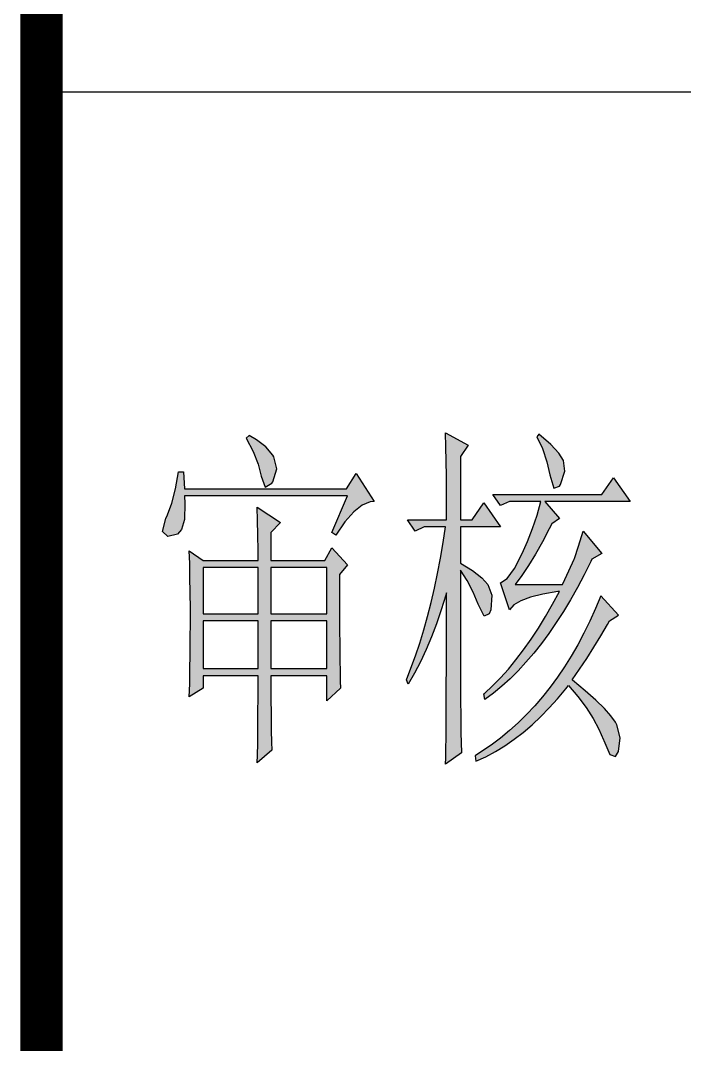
# Model space of a CAD drawing. Header units: millimetres. Extents: x -124780 to 1320, y -77622 to -18222.
# Drawn here: x -17705 to -16916, y -75352 to -74138 of the extents above; entities that cross this region are included whole.
import ezdxf

# ---------------------------------------------------------------- set-up
doc = ezdxf.new("R2010")
doc.units = ezdxf.units.MM
doc.header["$MEASUREMENT"] = 0
doc.layers.add('1', color=7, linetype='Continuous')

msp = doc.modelspace()

# ---------------------------------------------------------------- hatches: boundary and pattern name
at = {"layer": '1'}
h = msp.add_hatch(color=7, dxfattribs=at)
h.paths.add_polyline_path([(-17107.8, -74982.2), (-17097.3, -74973.2), (-17087, -74963.5), (-17076.9, -74953.2), (-17067.1, -74942.3), (-17057.4, -74930.5), (-17054.2, -74926.6), (-17043.1, -74939.7), (-17033.2, -74952.7), (-17024.9, -74965.6), (-17017.9, -74978.3), (-17012.4, -74990.9), (-17012.3, -74991.6), (-17004.9, -75008.5), (-16998.3, -75010.7), (-16994.7, -75004.9), (-16992.6, -74988.7), (-16996.7, -74973.2), (-16998.3, -74970), (-17003.7, -74962.6), (-17011.5, -74954), (-17021.6, -74944), (-17034.2, -74932.8), (-17049.2, -74920.2), (-17049.7, -74919.9), (-17041, -74907.3), (-17032.4, -74894.4), (-17024, -74881.2), (-17015.8, -74867.8), (-17007.8, -74854.3), (-17005.4, -74849.9), (-16994.7, -74843.2), (-17015.8, -74820), (-17022.1, -74835.3), (-17028.7, -74850.1), (-17035.8, -74864.4), (-17043.1, -74878.3), (-17050.8, -74891.7), (-17058.7, -74904.4), (-17067.1, -74916.8), (-17075.8, -74928.6), (-17084.8, -74939.8), (-17094.1, -74950.6), (-17103.8, -74960.9), (-17113.8, -74970.8), (-17124.3, -74980.1), (-17134.9, -74989), (-17145.8, -74997.2), (-17157.3, -75004.9), (-17165, -75009.9), (-17163.9, -75016.5), (-17152.1, -75011.1), (-17140.8, -75004.9), (-17129.6, -74998), (-17118.6, -74990.4)])
h.paths.add_polyline_path([(-17104.6, -74898.9), (-17113.9, -74909.1), (-17123.4, -74918.6), (-17133.3, -74927.4), (-17143.3, -74935.7), (-17153.4, -74943.2), (-17154.5, -74936.6), (-17153.9, -74936), (-17144.2, -74927), (-17134.7, -74917.3), (-17125.4, -74907), (-17116.4, -74895.9), (-17107.3, -74884.1), (-17098.5, -74871.7), (-17089.8, -74858.5), (-17081.2, -74844.6), (-17072.9, -74830.1), (-17064.8, -74815), (-17066.6, -74815.1), (-17084.5, -74818.2), (-17099.1, -74821.8), (-17110.6, -74826.1), (-17118.9, -74830.9), (-17124.3, -74836.6), (-17134.7, -74804.8), (-17126.7, -74799.5), (-17118.1, -74787.9), (-17109.1, -74769.9), (-17102.8, -74755.7), (-17096.7, -74740.1), (-17091.4, -74724.3), (-17086.9, -74708.2), (-17124.3, -74708.2), (-17134.7, -74713.2), (-17144.1, -74700), (-17014.5, -74700), (-17000.7, -74680), (-16980.9, -74708.2), (-17082.2, -74708.2), (-17064.8, -74728.3), (-17074, -74734.9), (-17076.9, -74740.6), (-17085.1, -74756.3), (-17093.3, -74770.8), (-17101.4, -74784.1), (-17109.3, -74796), (-17117.2, -74806.6), (-17061.3, -74806.6), (-17060.9, -74806.1), (-17053.5, -74790.5), (-17047.2, -74776.6), (-17046.9, -74775.8), (-17042.1, -74761.2), (-17036.8, -74743.3), (-17014.5, -74769.9), (-17026.3, -74776.6), (-17027.6, -74779.4), (-17035.5, -74795.2), (-17043.5, -74810.3), (-17051.8, -74824.8), (-17060, -74838.8), (-17068.7, -74852), (-17077.4, -74864.8), (-17086.2, -74876.7), (-17095.3, -74888.1)])
h.paths.add_polyline_path([(-17407.5, -74744.9), (-17407.5, -74778.3), (-17343.4, -74778.3), (-17335.1, -74763.3), (-17316.6, -74783.2), (-17325.8, -74794.8), (-17325.8, -74859.5), (-17325.6, -74879.1), (-17325.5, -74896), (-17325.3, -74910.2), (-17325, -74921.5), (-17324.7, -74929.9), (-17341.1, -74944.8), (-17341.1, -74914.9), (-17407.5, -74914.9), (-17407.5, -74940.3), (-17407.3, -74962.2), (-17407, -74980.1), (-17406.7, -74993.8), (-17406.3, -75003.2), (-17423.7, -75018.3), (-17423.4, -75009), (-17423.1, -74995.3), (-17422.9, -74979), (-17422.8, -74960.1), (-17422.6, -74938.9), (-17422.6, -74914.9), (-17487.9, -74914.9), (-17487.9, -74929.9), (-17504.3, -74939.8), (-17503.8, -74924.5), (-17503.5, -74907.6), (-17503.2, -74889.9), (-17503.2, -74871.2), (-17503, -74851.6), (-17503, -74835.6), (-17503.2, -74816.4), (-17503.5, -74798.4), (-17503.8, -74781.8), (-17504.3, -74766.7), (-17487.9, -74778.3), (-17422.6, -74778.3), (-17422.6, -74766.8), (-17422.8, -74748), (-17423.3, -74730.7), (-17423.7, -74714.9), (-17395.9, -74733.3)])
h.paths.add_polyline_path([(-17511.2, -74673.2), (-17510.1, -74693.2), (-17317.7, -74693.2), (-17306, -74675), (-17285, -74708.2), (-17289.7, -74708.8), (-17299.1, -74712.8), (-17309, -74720.7), (-17319.5, -74732.5), (-17330.5, -74748.3), (-17335.1, -74744.9), (-17316.6, -74701.6), (-17510.1, -74701.6), (-17509.5, -74710.6), (-17510.1, -74729.6), (-17513.5, -74741.5), (-17518.2, -74747), (-17529.9, -74749.9), (-17536.2, -74743.9), (-17532.2, -74728.3), (-17530.2, -74724), (-17525.2, -74710.3), (-17520.9, -74693.4), (-17517, -74673.2)])
h.paths.add_polyline_path([(-17341.1, -74849.9), (-17407.5, -74849.9), (-17407.5, -74906.5), (-17341.1, -74906.5)], flags=16)
h.paths.add_polyline_path([(-17341.1, -74786.6), (-17407.5, -74786.6), (-17407.5, -74841.6), (-17341.1, -74841.6)], flags=16)
h.paths.add_polyline_path([(-17487.9, -74841.6), (-17422.6, -74841.6), (-17422.6, -74786.6), (-17487.9, -74786.6)], flags=16)
h.paths.add_polyline_path([(-17487.9, -74906.5), (-17422.6, -74906.5), (-17422.6, -74849.9), (-17487.9, -74849.9)], flags=16)
h.paths.add_polyline_path([(-17405.1, -74685), (-17400.5, -74669.7), (-17403.9, -74655.3), (-17405.1, -74653.2), (-17413.6, -74643.6), (-17424.6, -74635), (-17433.1, -74629.9), (-17436.6, -74633.3), (-17428.3, -74648.9), (-17422.5, -74664), (-17419.1, -74678.2), (-17414.2, -74691.3), (-17406.3, -74686.7)])
h.paths.add_polyline_path([(-17064.6, -74690.1), (-17063.5, -74688.2), (-17058.5, -74672.2), (-17060.1, -74659.8), (-17065.5, -74651.1), (-17075.1, -74640.7), (-17089.3, -74628.3), (-17091.6, -74631.6), (-17084.9, -74645.5), (-17079.8, -74661.3), (-17076.4, -74676.6), (-17071.3, -74692.4)])
h.paths.add_polyline_path([(-17199.8, -75012.3), (-17199.5, -74977.7), (-17199.2, -74942.6), (-17199.2, -74924.9), (-17199, -74907.1), (-17199, -74889.3), (-17198.8, -74871.2), (-17198.8, -74816.6), (-17199.7, -74819.5), (-17205.1, -74836.6), (-17210.8, -74853.2), (-17216.9, -74869), (-17223.2, -74883.9), (-17229.9, -74898.3), (-17236.9, -74912), (-17244.3, -74924.9), (-17246.5, -74919.9), (-17241.1, -74906), (-17235.7, -74891.4), (-17230.7, -74876.2), (-17225.9, -74860.6), (-17221.4, -74844.5), (-17217.2, -74828), (-17213.2, -74811), (-17209.5, -74793.6), (-17206.1, -74775.5), (-17202.9, -74757.1), (-17200, -74738.3), (-17225.6, -74738.3), (-17236.1, -74743.3), (-17245.4, -74729.9), (-17198.8, -74729.9), (-17198.8, -74696.3), (-17199, -74678.2), (-17199.3, -74660.6), (-17199.7, -74643.4), (-17200, -74626.7), (-17173.2, -74641.6), (-17182.4, -74654.8), (-17182.4, -74729.9), (-17168.6, -74729.9), (-17154.5, -74709.9), (-17134.7, -74738.3), (-17182.4, -74738.3), (-17182.4, -74781.6), (-17182.3, -74781.6), (-17167.9, -74790.3), (-17157.1, -74798.7), (-17149.9, -74806.6), (-17145, -74819.3), (-17146.3, -74836.6), (-17148.3, -74841.6), (-17154.2, -74844.1), (-17161.5, -74830), (-17167.3, -74816), (-17174.5, -74801.8), (-17182.4, -74789.9), (-17182.4, -74945.2), (-17182.1, -74961.9), (-17181.8, -74982.4), (-17181.3, -75006.5), (-17200, -75019.9), (-17199.8, -75012.3)])

# ---------------------------------------------------------------- linework, layer by layer
at = {"layer": '1', "color": 7}
msp.add_line((-17679.8, -74222.2), (-11479.8, -74222.2), dxfattribs=at)
at = {"layer": '1', "color": 7, "const_width": 50}
for points in [[(-17679.8, -76622.2), (320.2, -76622.2), (320.2, -60622.2), (-17679.8, -60622.2)], [(-17679.8, -70822.2), (320.2, -70822.2), (320.2, -76622.2), (-17679.8, -76622.2)]]:
    msp.add_lwpolyline(points, close=True, dxfattribs=at)
at = {"layer": '1', "color": 7}
for points in [[(-17405.1, -74685), (-17400.5, -74669.7), (-17403.9, -74655.3), (-17405.1, -74653.2), (-17413.6, -74643.6), (-17424.6, -74635), (-17433.1, -74629.9), (-17436.6, -74633.3), (-17428.3, -74648.9), (-17422.5, -74664), (-17419.1, -74678.2), (-17414.2, -74691.3), (-17406.3, -74686.7)], [(-17064.6, -74690.1), (-17063.5, -74688.2), (-17058.5, -74672.2), (-17060.1, -74659.8), (-17065.5, -74651.1), (-17075.1, -74640.7), (-17089.3, -74628.3), (-17091.6, -74631.6), (-17084.9, -74645.5), (-17079.8, -74661.3), (-17076.4, -74676.6), (-17071.3, -74692.4)], [(-17511.2, -74673.2), (-17510.1, -74693.2), (-17317.7, -74693.2), (-17306, -74675), (-17285, -74708.2), (-17289.7, -74708.8), (-17299.1, -74712.8), (-17309, -74720.7), (-17319.5, -74732.5), (-17330.5, -74748.3), (-17335.1, -74744.9), (-17316.6, -74701.6), (-17510.1, -74701.6), (-17509.5, -74710.6), (-17510.1, -74729.6), (-17513.5, -74741.5), (-17518.2, -74747), (-17529.9, -74749.9), (-17536.2, -74743.9), (-17532.2, -74728.3), (-17530.2, -74724), (-17525.2, -74710.3), (-17520.9, -74693.4), (-17517, -74673.2)], [(-17104.6, -74898.9), (-17113.9, -74909.1), (-17123.4, -74918.6), (-17133.3, -74927.4), (-17143.3, -74935.7), (-17153.4, -74943.2), (-17154.5, -74936.6), (-17153.9, -74936), (-17144.2, -74927), (-17134.7, -74917.3), (-17125.4, -74907), (-17116.4, -74895.9), (-17107.3, -74884.1), (-17098.5, -74871.7), (-17089.8, -74858.5), (-17081.2, -74844.6), (-17072.9, -74830.1), (-17064.8, -74815), (-17066.6, -74815.1), (-17084.5, -74818.2), (-17099.1, -74821.8), (-17110.6, -74826.1), (-17118.9, -74830.9), (-17124.3, -74836.6), (-17134.7, -74804.8), (-17126.7, -74799.5), (-17118.1, -74787.9), (-17109.1, -74769.9), (-17102.8, -74755.7), (-17096.7, -74740.1), (-17091.4, -74724.3), (-17086.9, -74708.2), (-17124.3, -74708.2), (-17134.7, -74713.2), (-17144.1, -74700), (-17014.5, -74700), (-17000.7, -74680), (-16980.9, -74708.2), (-17082.2, -74708.2), (-17064.8, -74728.3), (-17074, -74734.9), (-17076.9, -74740.6), (-17085.1, -74756.3), (-17093.3, -74770.8), (-17101.4, -74784.1), (-17109.3, -74796), (-17117.2, -74806.6), (-17061.3, -74806.6), (-17060.9, -74806.1), (-17053.5, -74790.5), (-17047.2, -74776.6), (-17046.9, -74775.8), (-17042.1, -74761.2), (-17036.8, -74743.3), (-17014.5, -74769.9), (-17026.3, -74776.6), (-17027.6, -74779.4), (-17035.5, -74795.2), (-17043.5, -74810.3), (-17051.8, -74824.8), (-17060, -74838.8), (-17068.7, -74852), (-17077.4, -74864.8), (-17086.2, -74876.7), (-17095.3, -74888.1)], [(-17407.5, -74744.9), (-17407.5, -74778.3), (-17343.4, -74778.3), (-17335.1, -74763.3), (-17316.6, -74783.2), (-17325.8, -74794.8), (-17325.8, -74859.5), (-17325.6, -74879.1), (-17325.5, -74896), (-17325.3, -74910.2), (-17325, -74921.5), (-17324.7, -74929.9), (-17341.1, -74944.8), (-17341.1, -74914.9), (-17407.5, -74914.9), (-17407.5, -74940.3), (-17407.3, -74962.2), (-17407, -74980.1), (-17406.7, -74993.8), (-17406.3, -75003.2), (-17423.7, -75018.3), (-17423.4, -75009), (-17423.1, -74995.3), (-17422.9, -74979), (-17422.8, -74960.1), (-17422.6, -74938.9), (-17422.6, -74914.9), (-17487.9, -74914.9), (-17487.9, -74929.9), (-17504.3, -74939.8), (-17503.8, -74924.5), (-17503.5, -74907.6), (-17503.2, -74889.9), (-17503.2, -74871.2), (-17503, -74851.6), (-17503, -74835.6), (-17503.2, -74816.4), (-17503.5, -74798.4), (-17503.8, -74781.8), (-17504.3, -74766.7), (-17487.9, -74778.3), (-17422.6, -74778.3), (-17422.6, -74766.8), (-17422.8, -74748), (-17423.3, -74730.7), (-17423.7, -74714.9), (-17395.9, -74733.3)], [(-17487.9, -74841.6), (-17422.6, -74841.6), (-17422.6, -74786.6), (-17487.9, -74786.6)], [(-17341.1, -74786.6), (-17407.5, -74786.6), (-17407.5, -74841.6), (-17341.1, -74841.6)], [(-17107.8, -74982.2), (-17097.3, -74973.2), (-17087, -74963.5), (-17076.9, -74953.2), (-17067.1, -74942.3), (-17057.4, -74930.5), (-17054.2, -74926.6), (-17043.1, -74939.7), (-17033.2, -74952.7), (-17024.9, -74965.6), (-17017.9, -74978.3), (-17012.4, -74990.9), (-17012.3, -74991.6), (-17004.9, -75008.5), (-16998.3, -75010.7), (-16994.7, -75004.9), (-16992.6, -74988.7), (-16996.7, -74973.2), (-16998.3, -74970), (-17003.7, -74962.6), (-17011.5, -74954), (-17021.6, -74944), (-17034.2, -74932.8), (-17049.2, -74920.2), (-17049.7, -74919.9), (-17041, -74907.3), (-17032.4, -74894.4), (-17024, -74881.2), (-17015.8, -74867.8), (-17007.8, -74854.3), (-17005.4, -74849.9), (-16994.7, -74843.2), (-17015.8, -74820), (-17022.1, -74835.3), (-17028.7, -74850.1), (-17035.8, -74864.4), (-17043.1, -74878.3), (-17050.8, -74891.7), (-17058.7, -74904.4), (-17067.1, -74916.8), (-17075.8, -74928.6), (-17084.8, -74939.8), (-17094.1, -74950.6), (-17103.8, -74960.9), (-17113.8, -74970.8), (-17124.3, -74980.1), (-17134.9, -74989), (-17145.8, -74997.2), (-17157.3, -75004.9), (-17165, -75009.9), (-17163.9, -75016.5), (-17152.1, -75011.1), (-17140.8, -75004.9), (-17129.6, -74998), (-17118.6, -74990.4)], [(-17487.9, -74906.5), (-17422.6, -74906.5), (-17422.6, -74849.9), (-17487.9, -74849.9)], [(-17341.1, -74849.9), (-17407.5, -74849.9), (-17407.5, -74906.5), (-17341.1, -74906.5)]]:
    msp.add_lwpolyline(points, close=True, dxfattribs=at)
msp.add_lwpolyline([(-17199.8, -75012.3), (-17199.5, -74977.7), (-17199.2, -74942.6), (-17199.2, -74924.9), (-17199, -74907.1), (-17199, -74889.3), (-17198.8, -74871.2), (-17198.8, -74816.6), (-17199.7, -74819.5), (-17205.1, -74836.6), (-17210.8, -74853.2), (-17216.9, -74869), (-17223.2, -74883.9), (-17229.9, -74898.3), (-17236.9, -74912), (-17244.3, -74924.9), (-17246.5, -74919.9), (-17241.1, -74906), (-17235.7, -74891.4), (-17230.7, -74876.2), (-17225.9, -74860.6), (-17221.4, -74844.5), (-17217.2, -74828), (-17213.2, -74811), (-17209.5, -74793.6), (-17206.1, -74775.5), (-17202.9, -74757.1), (-17200, -74738.3), (-17225.6, -74738.3), (-17236.1, -74743.3), (-17245.4, -74729.9), (-17198.8, -74729.9), (-17198.8, -74696.3), (-17199, -74678.2), (-17199.3, -74660.6), (-17199.7, -74643.4), (-17200, -74626.7), (-17173.2, -74641.6), (-17182.4, -74654.8), (-17182.4, -74729.9), (-17168.6, -74729.9), (-17154.5, -74709.9), (-17134.7, -74738.3), (-17182.4, -74738.3), (-17182.4, -74781.6), (-17182.3, -74781.6), (-17167.9, -74790.3), (-17157.1, -74798.7), (-17149.9, -74806.6), (-17145, -74819.3), (-17146.3, -74836.6), (-17148.3, -74841.6), (-17154.2, -74844.1), (-17161.5, -74830), (-17167.3, -74816), (-17174.5, -74801.8), (-17182.4, -74789.9), (-17182.4, -74945.2), (-17182.1, -74961.9), (-17181.8, -74982.4), (-17181.3, -75006.5), (-17200, -75019.9), (-17199.8, -75012.3)], dxfattribs=at)

doc.saveas('drawing.dxf')
